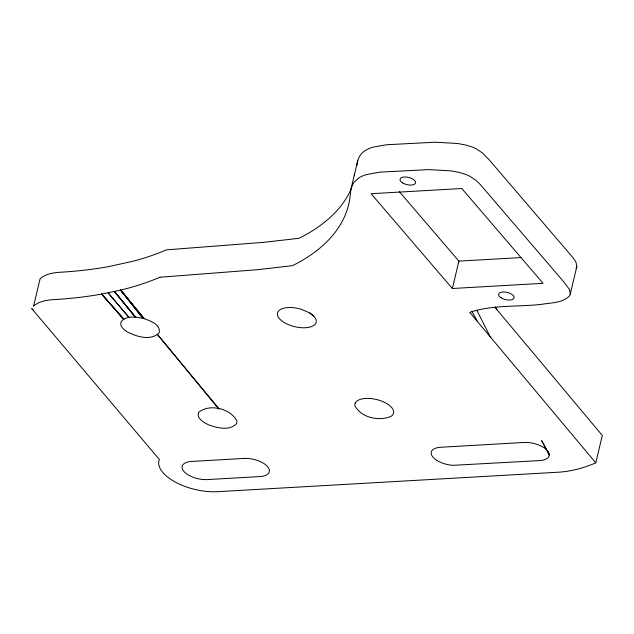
<?xml version="1.0" encoding="UTF-8"?>
<svg xmlns="http://www.w3.org/2000/svg" width="634" height="634" viewBox="0 0 634 634"><rect width="100%" height="100%" fill="white"/><g stroke="black" fill="none" stroke-linecap="round" stroke-linejoin="round"><path stroke-width="0.95" d="M357.021 165.173C357.156 158.777 360.746 152.651 366.547 149.798A51.203 23.878 13.4 0 1 372.752 147.207L386.478 144.758L435.09 142.222L457.486 143.474L465.681 145.004L471.815 146.882A22.761 10.612 13.4 0 1 476.134 148.784L482.419 152.889L489.266 159.942L572.977 257.666L575.838 261.874L576.861 266.288A22.769 10.62 13.4 0 1 576.052 268.483M354.557 174.017L350.974 189.09L350.285 194.892A321.026 149.719 13.4 0 1 292.536 265.662L257.039 269.743L159.95 277.232M354.279 175.19L357.758 160.568M452.359 288.502L371.096 193.703L461.814 188.52L543.069 283.319L452.359 288.502L458.881 261.113L399.372 191.698M570.235 294.247L576.758 266.859M33.15 309.891L31.7 308.56L159.356 459.491A41.773 19.48 13.4 0 0 174.929 481.856A41.773 19.48 13.4 0 0 217.716 491.683L555.812 472.354C569.617 471.799 583.129 468.352 595.778 462.844L602.3 435.455L495.003 307.355M351.236 187.957L353.717 182.56L358.709 177.972A51.33 23.941 13.4 0 1 366.23 174.596L379.948 172.139L428.568 169.611L450.964 170.863L459.159 172.393L465.293 174.271A22.761 10.62 13.4 0 1 469.612 176.165L475.888 180.278L480.192 184.407L564.006 282.13L569.308 289.262L570.338 293.677A22.769 10.62 13.4 0 1 569.522 295.872C562.461 303.179 550.811 302.687 541.452 304.344C517.59 307.102 492.792 304.558 469.746 312.372L595.778 462.844M351.513 188.187A321.026 149.719 13.4 0 1 299.066 238.281L263.562 242.354L166.473 249.844A321.034 149.727 13.4 0 1 133.259 261.168L108.2 266.7A321.034 149.727 13.4 0 1 59.644 272.279A41.773 19.48 13.4 0 0 40.093 278.817L33.562 306.206A41.773 19.48 13.4 0 1 53.121 299.668A321.026 149.711 13.4 0 0 101.678 294.073L120.674 290.095A321.026 149.711 13.4 0 0 159.942 277.224M458.881 261.113L520.997 257.57M143.91 318.609C136.611 316.968 126.562 315.098 121.157 321.652L120.722 324.037A19.892 9.28 13.4 0 0 127.038 331.772C136.191 336.567 150.947 341.33 159.182 332.731C160.988 324.545 149.981 320.622 143.91 318.609L120.674 290.095L142.84 318.363M309.899 313.03L301.031 309.162L295.967 308.021A19.892 9.28 13.4 0 0 279.206 318.419A19.892 9.28 13.4 0 0 311.215 326.692L314.123 325.194A19.892 9.28 13.4 0 0 315.399 318.205L313.244 315.566L309.899 313.03L313.759 316.192M123.535 319.314L101.67 294.089L123.907 319.124M101.67 294.089L123.725 319.219M129.082 317.412L108.137 292.86L128.868 317.46M144.393 318.72L120.674 290.095L143.149 318.434M219.182 408.993L157.565 334.617L218.682 408.875M135.193 317.166L114.477 291.529L135.739 317.214M114.477 291.529L135.47 317.19M143.688 318.553L120.674 290.095L143.427 318.498M546.619 449.807L541.65 440.622L549.234 454.998A17.903 8.353 13.4 0 1 539.502 460.609L452.906 465.332A17.903 8.353 13.4 0 1 432.578 456.678A17.903 8.353 13.4 0 1 439.243 447.35L523.938 442.461A17.903 8.353 13.4 0 1 545.953 449.181L548.473 452.121L549.234 454.998M472.045 311.603L477.473 321.604M547.221 450.433L549.187 454.063M495.503 306.927L496.81 309.511M476.808 310.216L490.28 336.9M198.537 412.512L198.101 414.898A19.892 9.28 13.4 0 0 208.586 424.82C217.129 427.902 229.556 431.255 236.561 423.591L236.997 421.206C231.045 408.581 209.172 403.169 198.537 412.512M355.206 402.97L354.771 405.356C360.635 417.751 379.568 421.8 391.503 416.055A19.892 9.28 13.4 0 0 387.35 403.929A19.892 9.28 13.4 0 0 363.734 398.588L359.843 399.468L356.934 400.957L355.206 402.97M244.114 458.437L191.785 461.425A17.903 8.353 13.4 0 0 183.86 471.403A17.903 8.353 13.4 0 0 207.342 479.581L259.678 476.594A17.903 8.353 13.4 0 0 267.596 466.616A17.903 8.353 13.4 0 0 244.114 458.437M402.645 182.917A7.957 3.709 13.4 0 0 415.436 183.194A7.957 3.709 13.4 0 0 405.34 176.981A7.957 3.709 13.4 0 0 402.645 182.917M501.193 297.885A7.957 3.709 13.4 0 0 513.992 298.162A7.957 3.709 13.4 0 0 503.895 291.949A7.957 3.709 13.4 0 0 501.193 297.885"/></g></svg>
